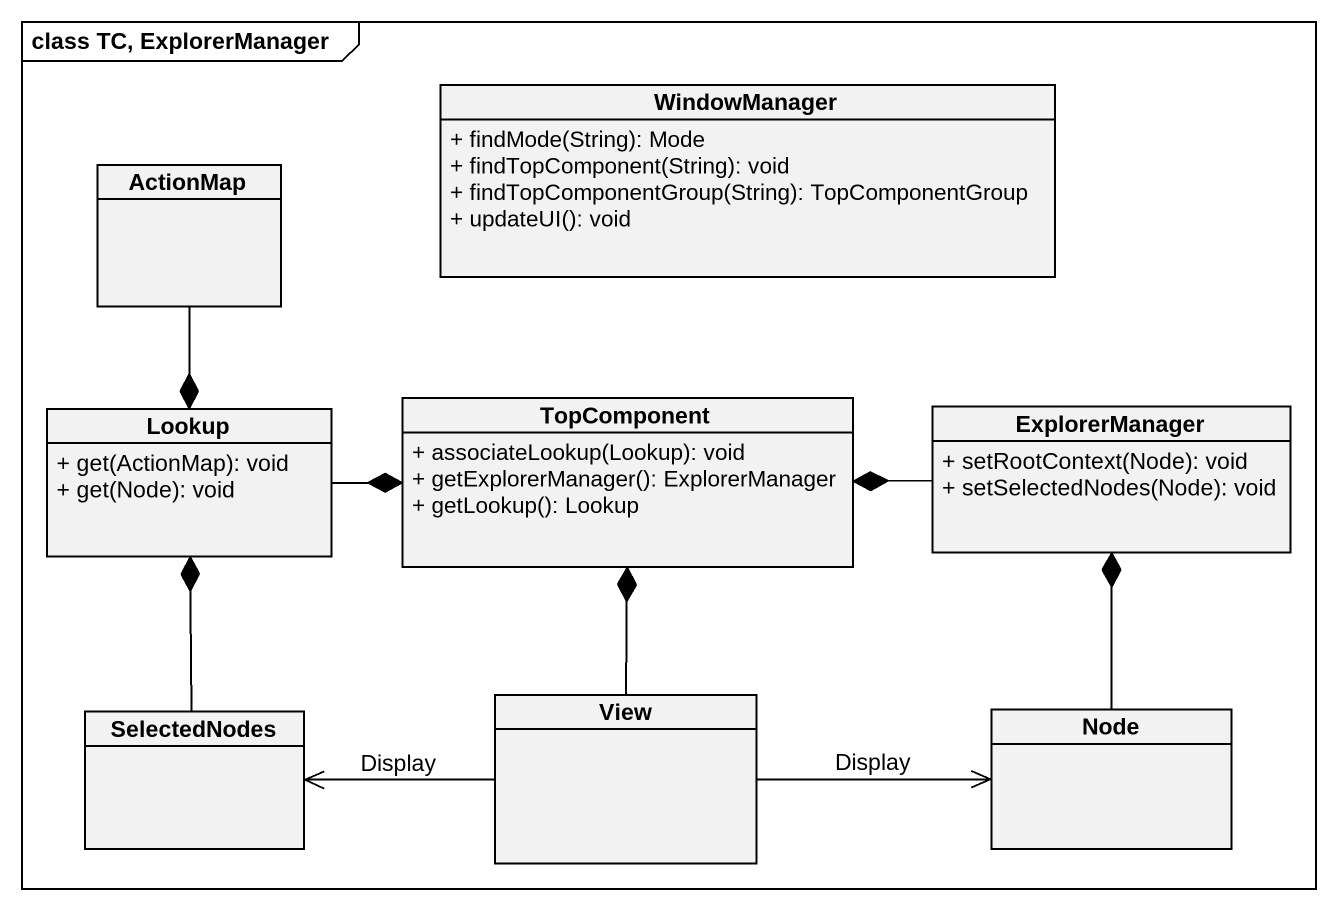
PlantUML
@startuml
mainframe class TC, ExplorerManager
hide circle
hide empty members
skinparam classAttributeIconSize 0
class WindowManager {
  + findMode(String): Mode
  + findTopComponent(String): void
  + findTopComponentGroup(String): TopComponentGroup
  + updateUI(): void
}
class ActionMap
class Lookup {
  + get(ActionMap): void
  + get(Node): void
}
class TopComponent {
  + associateLookup(Lookup): void
  + getExplorerManager(): ExplorerManager
  + getLookup(): Lookup
}
class ExplorerManager {
  + setRootContext(Node): void
  + setSelectedNodes(Node): void
}
class SelectedNodes
class View
class "Node" as Node_
ActionMap --* Lookup
Lookup -right-* TopComponent
ExplorerManager -left-* TopComponent
SelectedNodes -up-* Lookup
View -up-* TopComponent
View -left-> SelectedNodes : Display
View -right-> Node_ : Display
Node_ -up-* ExplorerManager
@enduml
